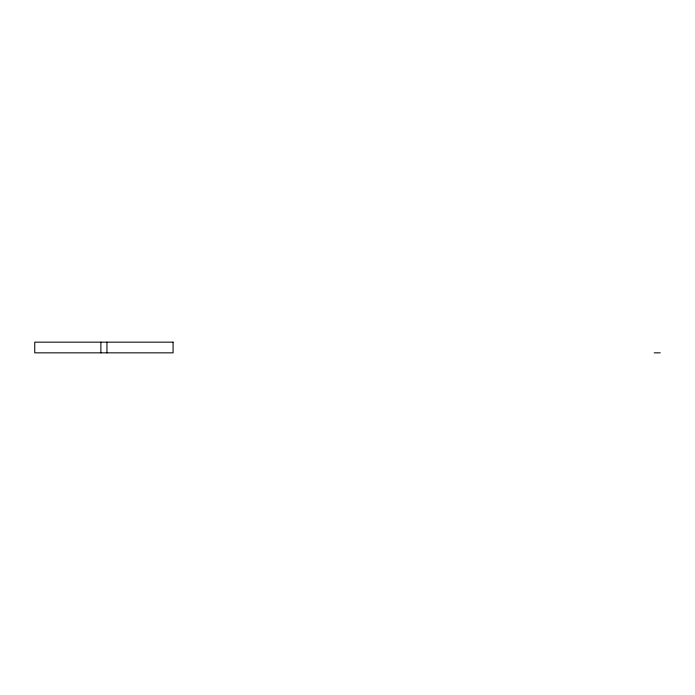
<?xml version="1.0" encoding="UTF-8"?>
<svg xmlns="http://www.w3.org/2000/svg" width="695" height="695" viewBox="0 0 695 695"><rect width="100%" height="100%" fill="white"/><g stroke="black" fill="none" stroke-linecap="round" stroke-linejoin="round"><path stroke-width="1.04" d="M654.186 352.843L660.25 352.843M106.943 342.157L106.943 352.843M100.879 342.157L100.879 352.843M173.072 342.157L34.75 342.157L34.75 352.843L173.072 352.843L173.072 342.157"/></g></svg>
